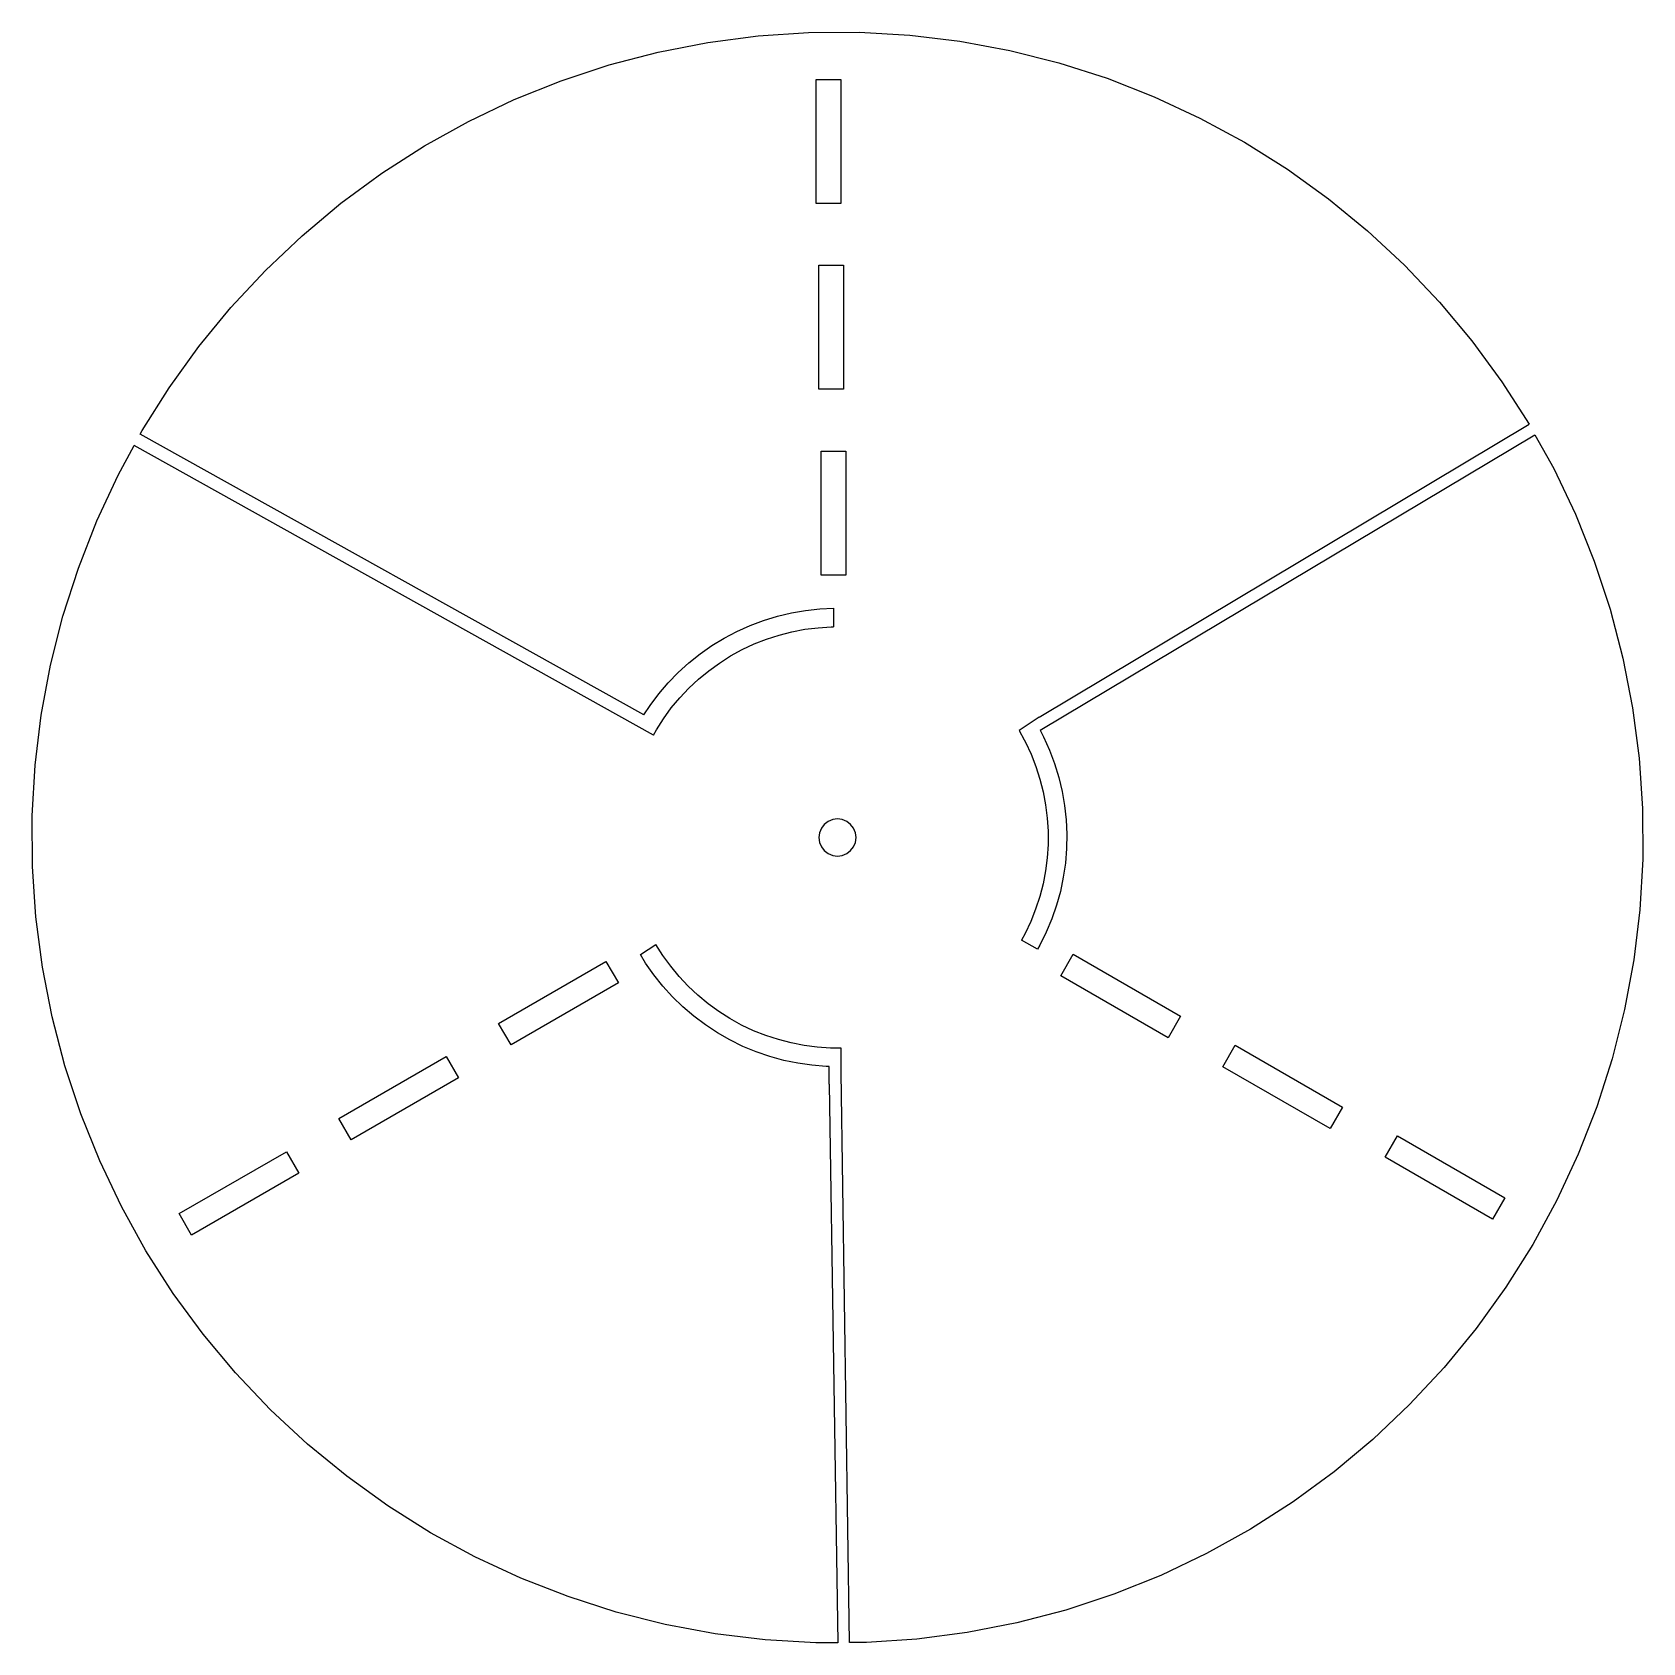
# Model space of a CAD drawing. Extents: x 21 to 151, y -60 to 69.
import ezdxf

# ---------------------------------------------------------------- set-up
doc = ezdxf.new("R2010")
doc.units = 0
doc.header["$MEASUREMENT"] = 0
doc.layers.get('0').update_dxf_attribs({"linetype": 'CONTINUOUS'})

msp = doc.modelspace()

# ---------------------------------------------------------------- linework, layer by layer
for p, q in [((75.53, 68.65), (79.58, 69.18)), ((79.58, 69.18), (83.65, 69.46)), ((83.65, 69.46), (87.73, 69.48)), ((87.73, 69.48), (91.81, 69.24)), ((91.81, 69.24), (95.86, 68.75)), ((67.57, 66.84), (71.52, 67.87)), ((71.52, 67.87), (75.53, 68.65)), ((95.86, 68.75), (99.88, 68)), ((99.88, 68), (103.84, 67)), ((63.69, 65.56), (67.57, 66.84)), ((103.84, 67), (107.73, 65.76)), ((59.9, 64.04), (63.69, 65.56)), ((84.26, 55.67), (84.26, 65.67)), ((84.26, 65.67), (86.26, 65.67)), ((86.26, 65.67), (86.26, 55.67)), ((107.73, 65.76), (111.53, 64.27)), ((56.21, 62.28), (59.9, 64.04)), ((111.53, 64.27), (115.23, 62.55)), ((115.23, 62.55), (118.82, 60.6)), ((52.65, 60.3), (56.21, 62.28)), ((49.21, 58.1), (52.65, 60.3)), ((118.82, 60.6), (122.28, 58.42)), ((45.91, 55.68), (49.21, 58.1)), ((122.28, 58.42), (125.59, 56.04)), ((125.59, 56.04), (128.75, 53.45)), ((42.78, 53.06), (45.91, 55.68)), ((86.26, 55.67), (84.26, 55.67)), ((128.75, 53.45), (131.74, 50.67)), ((39.82, 50.26), (42.78, 53.06)), ((37.03, 47.27), (39.82, 50.26)), ((84.48, 50.67), (86.48, 50.67)), ((84.48, 40.67), (84.48, 50.67)), ((86.48, 50.67), (86.48, 40.67)), ((131.74, 50.67), (134.55, 47.7)), ((34.45, 44.11), (37.03, 47.27)), ((134.55, 47.7), (137.16, 44.57)), ((137.16, 44.57), (139.58, 41.28)), ((32.06, 40.79), (34.45, 44.11)), ((29.89, 37.34), (32.06, 40.79)), ((86.48, 40.67), (84.48, 40.67)), ((139.58, 41.28), (141.78, 37.84)), ((102.26, 14.22), (141.78, 37.84)), ((29.73, 37.05), (29.89, 37.34)), ((70.36, 14.4), (29.73, 37.05)), ((102.33, 13.15), (142.25, 37)), ((142.25, 37), (143.77, 34.27)), ((27.94, 33.75), (29.23, 36.14)), ((71.14, 12.77), (29.23, 36.14)), ((84.66, 25.68), (84.66, 35.68)), ((84.66, 35.68), (86.66, 35.68)), ((86.66, 35.68), (86.66, 25.68)), ((143.77, 34.27), (145.52, 30.58)), ((26.21, 30.05), (27.94, 33.75)), ((24.73, 26.24), (26.21, 30.05)), ((145.52, 30.58), (147.04, 26.79)), ((23.48, 22.36), (24.73, 26.24)), ((147.04, 26.79), (148.32, 22.92)), ((86.66, 25.68), (84.66, 25.68)), ((22.49, 18.4), (23.48, 22.36)), ((80.02, 22.01), (81.13, 22.35)), ((81.13, 22.35), (82.26, 22.62)), ((82.26, 22.62), (83.41, 22.82)), ((83.41, 22.82), (84.56, 22.95)), ((84.56, 22.95), (85.66, 23)), ((85.66, 23), (85.66, 21.49)), ((148.32, 22.92), (149.35, 18.96)), ((76.84, 20.59), (77.87, 21.13)), ((77.87, 21.13), (78.93, 21.6)), ((78.93, 21.6), (80.02, 22.01)), ((80.26, 20.51), (81.27, 20.84)), ((81.27, 20.84), (82.31, 21.1)), ((82.31, 21.1), (83.36, 21.3)), ((83.36, 21.3), (84.42, 21.43)), ((84.42, 21.43), (85.48, 21.49)), ((85.48, 21.49), (85.66, 21.49)), ((74.9, 19.31), (75.85, 19.98)), ((75.85, 19.98), (76.84, 20.59)), ((77.36, 19.15), (78.3, 19.66)), ((78.3, 19.66), (79.26, 20.12)), ((79.26, 20.12), (80.26, 20.51)), ((21.74, 14.38), (22.49, 18.4)), ((73.13, 17.81), (73.99, 18.59)), ((73.99, 18.59), (74.9, 19.31)), ((75.59, 17.95), (76.46, 18.58)), ((76.46, 18.58), (77.36, 19.15)), ((149.35, 18.96), (150.14, 14.96)), ((71.56, 16.09), (72.32, 16.97)), ((72.32, 16.97), (73.13, 17.81)), ((73.99, 16.54), (74.77, 17.27)), ((74.77, 17.27), (75.59, 17.95)), ((70.86, 15.16), (71.56, 16.09)), ((72.57, 14.95), (73.25, 15.77)), ((73.25, 15.77), (73.99, 16.54)), ((21.25, 10.33), (21.74, 14.38)), ((70.36, 14.4), (70.86, 15.16)), ((71.94, 14.08), (72.57, 14.95)), ((150.14, 14.96), (150.67, 10.91)), ((71.14, 12.77), (71.37, 13.18)), ((71.37, 13.18), (71.94, 14.08)), ((102.26, 14.22), (100.63, 13.13)), ((100.63, 13.13), (101.04, 12.38)), ((102.33, 13.15), (102.61, 12.61)), ((101.04, 12.38), (101.15, 12.19)), ((101.15, 12.19), (101.6, 11.22)), ((102.61, 12.61), (103.09, 11.55)), ((101.6, 11.22), (101.99, 10.23)), ((103.09, 11.55), (103.5, 10.47)), ((103.5, 10.47), (103.84, 9.35)), ((150.67, 10.91), (150.94, 6.83)), ((21.01, 6.25), (21.25, 10.33)), ((101.99, 10.23), (102.32, 9.21)), ((102.32, 9.21), (102.58, 8.18)), ((103.84, 9.35), (104.11, 8.22)), ((102.58, 8.18), (102.78, 7.13)), ((104.11, 8.22), (104.3, 7.08)), ((102.78, 7.13), (102.91, 6.07)), ((104.3, 7.08), (104.43, 5.92)), ((150.94, 6.83), (150.96, 2.75)), ((21.03, 2.17), (21.01, 6.25)), ((84.68, 5.25), (84.53, 4.89)), ((84.92, 5.56), (84.68, 5.25)), ((85.23, 5.8), (84.92, 5.56)), ((85.6, 5.95), (85.23, 5.8)), ((85.98, 6), (85.6, 5.95)), ((86.37, 5.95), (85.98, 6)), ((86.73, 5.8), (86.37, 5.95)), ((87.04, 5.56), (86.73, 5.8)), ((87.28, 5.25), (87.04, 5.56)), ((87.43, 4.89), (87.28, 5.25)), ((102.91, 6.07), (102.98, 5)), ((104.43, 5.92), (104.48, 4.76)), ((84.53, 4.89), (84.48, 4.5)), ((84.48, 4.5), (84.53, 4.11)), ((84.53, 4.11), (84.68, 3.75)), ((87.28, 3.75), (87.43, 4.11)), ((87.48, 4.5), (87.43, 4.89)), ((87.43, 4.11), (87.48, 4.5)), ((102.97, 3.93), (102.91, 2.87)), ((102.98, 5), (102.97, 3.93)), ((104.48, 4.76), (104.46, 3.6)), ((84.68, 3.75), (84.92, 3.44)), ((84.92, 3.44), (85.23, 3.2)), ((85.23, 3.2), (85.6, 3.05)), ((85.6, 3.05), (85.98, 3)), ((85.98, 3), (86.37, 3.05)), ((86.37, 3.05), (86.73, 3.2)), ((86.73, 3.2), (87.04, 3.44)), ((87.04, 3.44), (87.28, 3.75)), ((102.91, 2.87), (102.77, 1.81)), ((104.46, 3.6), (104.37, 2.44)), ((150.96, 2.75), (150.72, -1.33)), ((21.3, -1.91), (21.03, 2.17)), ((102.77, 1.81), (102.57, 0.76)), ((104.37, 2.44), (104.2, 1.29)), ((102.57, 0.76), (102.3, -0.27)), ((103.97, 0.15), (103.66, -0.97)), ((104.2, 1.29), (103.97, 0.15)), ((101.97, -1.29), (101.57, -2.28)), ((102.3, -0.27), (101.97, -1.29)), ((103.66, -0.97), (103.28, -2.07)), ((21.83, -5.96), (21.3, -1.91)), ((101.57, -2.28), (101.12, -3.25)), ((103.28, -2.07), (102.83, -3.14)), ((150.72, -1.33), (150.23, -5.38)), ((101.12, -3.25), (100.82, -3.79)), ((102.13, -4.51), (100.82, -3.79)), ((102.83, -3.14), (102.32, -4.18)), ((70.08, -4.94), (71.33, -4.12)), ((70.5, -5.63), (70.08, -4.94)), ((71.9, -5.03), (71.33, -4.12)), ((72.53, -5.89), (71.9, -5.03)), ((102.32, -4.18), (102.13, -4.51)), ((104, -6.65), (105, -4.92)), ((105, -4.92), (113.66, -9.92)), ((22.61, -9.96), (21.83, -5.96)), ((58.64, -10.5), (67.3, -5.5)), ((67.3, -5.5), (68.3, -7.23)), ((71.17, -6.58), (70.5, -5.63)), ((73.21, -6.72), (72.53, -5.89)), ((150.23, -5.38), (149.48, -9.39)), ((68.3, -7.23), (59.64, -12.23)), ((71.9, -7.49), (71.17, -6.58)), ((72.68, -8.35), (71.9, -7.49)), ((73.94, -7.5), (73.21, -6.72)), ((74.72, -8.23), (73.94, -7.5)), ((112.66, -11.65), (104, -6.65)), ((73.51, -9.16), (72.68, -8.35)), ((75.54, -8.91), (74.72, -8.23)), ((76.4, -9.54), (75.54, -8.91)), ((23.65, -13.91), (22.61, -9.96)), ((74.39, -9.92), (73.51, -9.16)), ((75.32, -10.62), (74.39, -9.92)), ((77.3, -10.11), (76.4, -9.54)), ((78.24, -10.63), (77.3, -10.11)), ((113.66, -9.92), (112.66, -11.65)), ((149.48, -9.39), (148.48, -13.35)), ((59.64, -12.23), (58.64, -10.5)), ((76.29, -11.26), (75.32, -10.62)), ((77.3, -11.83), (76.29, -11.26)), ((79.2, -11.09), (78.24, -10.63)), ((80.19, -11.48), (79.2, -11.09)), ((81.21, -11.81), (80.19, -11.48)), ((78.34, -12.35), (77.3, -11.83)), ((79.42, -12.79), (78.34, -12.35)), ((80.52, -13.17), (79.42, -12.79)), ((82.24, -12.08), (81.21, -11.81)), ((83.29, -12.28), (82.24, -12.08)), ((84.35, -12.42), (83.29, -12.28)), ((85.42, -12.49), (84.35, -12.42)), ((86.28, -12.49), (85.42, -12.49)), ((86.28, -14.45), (86.28, -12.49)), ((117.08, -13.99), (118.08, -12.26)), ((118.08, -12.26), (126.74, -17.26)), ((24.93, -17.79), (23.65, -13.91)), ((45.74, -18.16), (54.4, -13.16)), ((54.4, -13.16), (55.4, -14.89)), ((81.64, -13.48), (80.52, -13.17)), ((82.77, -13.72), (81.64, -13.48)), ((83.92, -13.88), (82.77, -13.72)), ((85.08, -13.98), (83.92, -13.88)), ((85.32, -13.98), (85.08, -13.98)), ((85.32, -15.39), (85.32, -13.98)), ((125.74, -18.99), (117.08, -13.99)), ((148.48, -13.35), (147.24, -17.24)), ((55.4, -14.89), (46.74, -19.89)), ((85.32, -15.39), (86, -60.47)), ((86.96, -60.46), (86.28, -14.45)), ((26.45, -21.58), (24.93, -17.79)), ((46.74, -19.89), (45.74, -18.16)), ((126.74, -17.26), (125.74, -18.99)), ((147.24, -17.24), (145.75, -21.05)), ((130.18, -21.29), (131.18, -19.56)), ((131.18, -19.56), (139.84, -24.56)), ((28.2, -25.27), (26.45, -21.58)), ((32.87, -25.85), (41.53, -20.85)), ((41.53, -20.85), (42.53, -22.58)), ((138.84, -26.29), (130.18, -21.29)), ((145.75, -21.05), (144.03, -24.75)), ((42.53, -22.58), (33.87, -27.58)), ((139.84, -24.56), (138.84, -26.29)), ((30.18, -28.84), (28.2, -25.27)), ((33.87, -27.58), (32.87, -25.85)), ((144.03, -24.75), (142.08, -28.34)), ((142.08, -28.34), (139.91, -31.79)), ((32.39, -32.28), (30.18, -28.84)), ((34.8, -35.57), (32.39, -32.28)), ((139.91, -31.79), (137.52, -35.11)), ((37.42, -38.7), (34.8, -35.57)), ((137.52, -35.11), (134.93, -38.27)), ((40.23, -41.67), (37.42, -38.7)), ((134.93, -38.27), (132.15, -41.25)), ((132.15, -41.25), (129.19, -44.06)), ((43.22, -44.45), (40.23, -41.67)), ((129.19, -44.06), (126.05, -46.68)), ((46.38, -47.04), (43.22, -44.45)), ((126.05, -46.68), (122.76, -49.09)), ((49.69, -49.42), (46.38, -47.04)), ((122.76, -49.09), (119.32, -51.3)), ((53.15, -51.6), (49.69, -49.42)), ((56.73, -53.55), (53.15, -51.6)), ((119.32, -51.3), (115.75, -53.28)), ((60.44, -55.27), (56.73, -53.55)), ((115.75, -53.28), (112.07, -55.04)), ((64.24, -56.75), (60.44, -55.27)), ((112.07, -55.04), (108.28, -56.56)), ((68.13, -58), (64.24, -56.75)), ((108.28, -56.56), (104.4, -57.84)), ((72.09, -59), (68.13, -58)), ((104.4, -57.84), (100.45, -58.87)), ((76.1, -59.74), (72.09, -59)), ((80.16, -60.24), (76.1, -59.74)), ((96.44, -59.65), (92.39, -60.18)), ((100.45, -58.87), (96.44, -59.65)), ((84.23, -60.48), (80.16, -60.24)), ((86, -60.47), (84.23, -60.48)), ((88.32, -60.46), (86.96, -60.46)), ((92.39, -60.18), (88.32, -60.46))]:
    msp.add_line(p, q)

doc.saveas('drawing.dxf')
